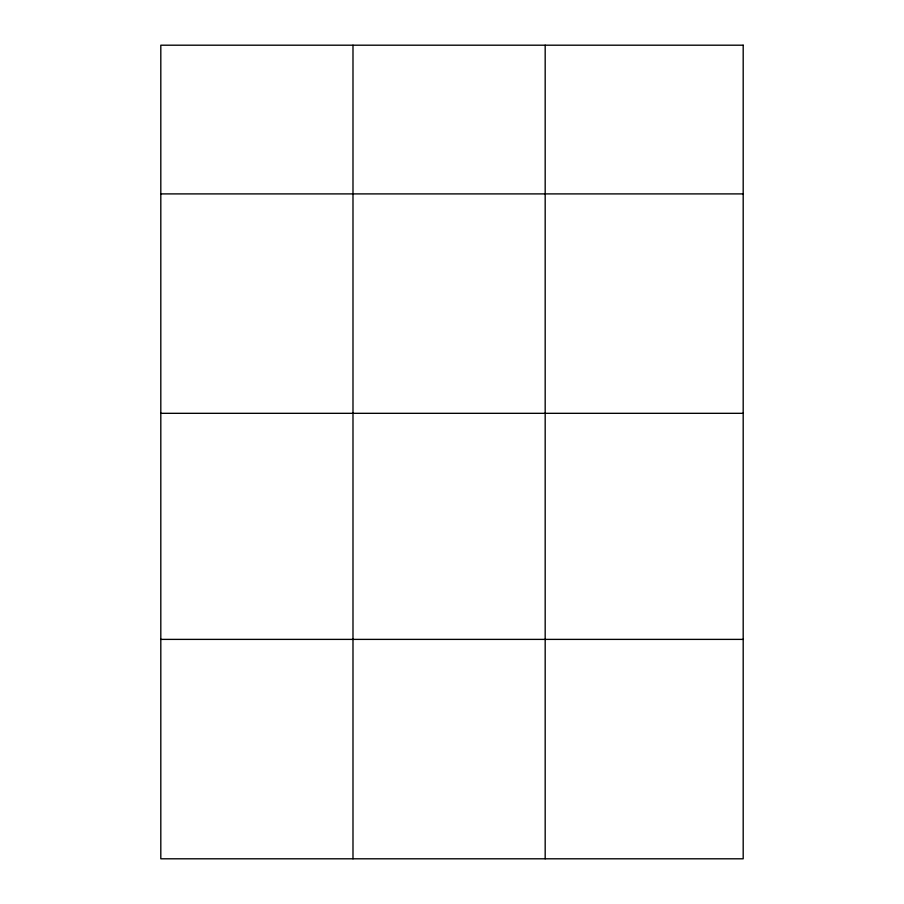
<?xml version="1.0" encoding="UTF-8"?>
<svg xmlns="http://www.w3.org/2000/svg" width="904" height="904" viewBox="0 0 904 904"><rect width="100%" height="100%" fill="white"/><g stroke="black" fill="none" stroke-linecap="round" stroke-linejoin="round"><path stroke-width="1.36" d="M160.81 193.897L743.19 193.897M160.81 413.32L743.19 413.32M160.81 639.388L743.19 639.388M545.18 45.2L545.18 858.8M352.989 45.2L352.989 858.8M743.19 45.2L160.81 45.2L160.81 858.8L743.19 858.8L743.19 45.2"/></g></svg>
